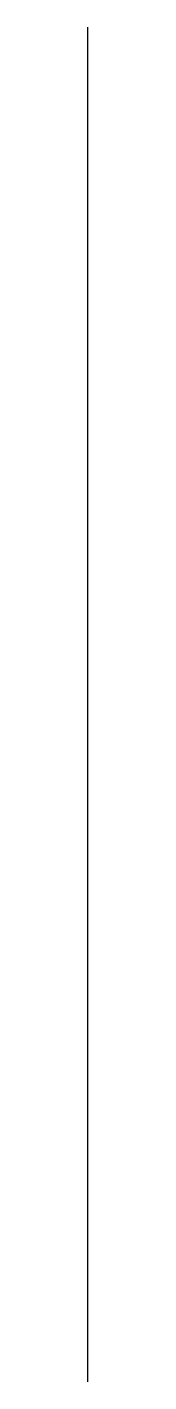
# Model space of a CAD drawing. Header units: millimetres. Extents: x 5 to 5, y -99 to 101.
import ezdxf

# ---------------------------------------------------------------- set-up
doc = ezdxf.new("R2010")
doc.units = ezdxf.units.MM
doc.header["$MEASUREMENT"] = 0
doc.layers.add('Ô¤ÉèÖµ', color=18, linetype='Continuous', true_color=0x000000)

msp = doc.modelspace()

# ---------------------------------------------------------------- linework, layer by layer
at = {"layer": 'Ô¤ÉèÖµ'}
msp.add_lwpolyline([(5, -99.2), (5, 100.8)], dxfattribs=at)

doc.saveas('drawing.dxf')
